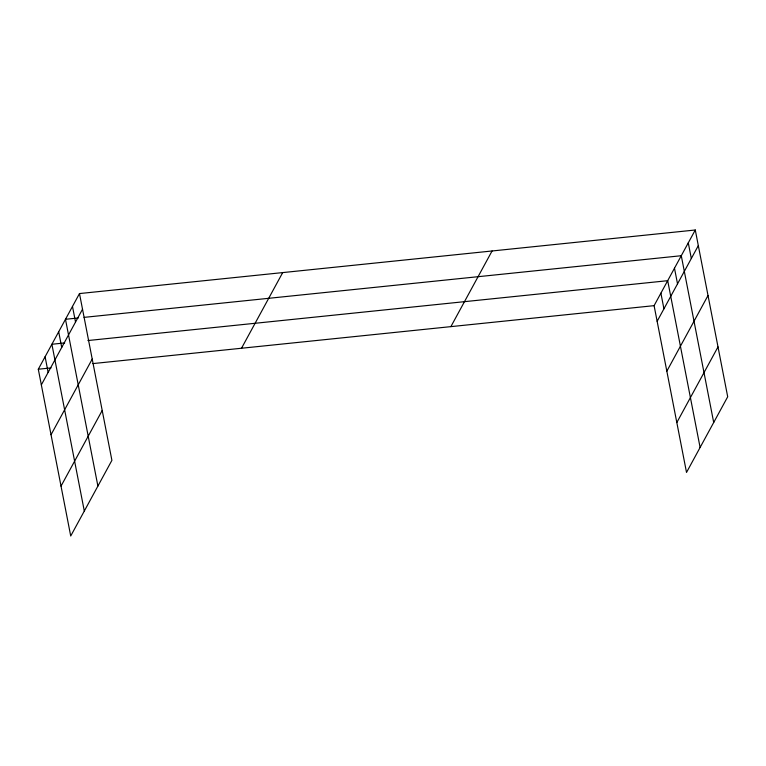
<?xml version="1.0" encoding="UTF-8"?>
<svg xmlns="http://www.w3.org/2000/svg" width="766" height="766" viewBox="0 0 766 766"><rect width="100%" height="100%" fill="white"/><g stroke="black" fill="none" stroke-linecap="round" stroke-linejoin="round"><path stroke-width="1.15" d="M79.482 293.57L111.903 460.347L70.721 535.999L38.3 369.231L79.482 293.57L695.279 230.001L727.7 396.769L686.518 472.43L654.097 305.653L695.279 230.001M41.345 384.867L82.527 309.215M51.035 434.743L92.217 359.091M61.021 486.132L102.204 410.471M241.51 348.252L282.702 272.591M450.887 326.632L492.069 250.98M657.142 321.299L698.324 245.637M666.832 371.175L708.014 295.513M676.818 422.554L718.01 346.902M78.256 317.976L65.483 319.298L97.895 486.065M84.059 317.373L681.28 255.72L713.701 422.497M64.66 342.948L51.887 344.26L84.308 511.037M87.889 340.544L667.693 280.691L700.105 447.459M38.3 369.231L51.073 367.91M92.877 363.591L654.097 305.653M688.28 242.86L691.325 258.506M674.482 268.205L677.527 283.851M660.895 293.177L663.93 308.813M72.483 306.429L75.528 322.074M58.685 331.774L61.73 347.419M45.098 356.745L48.134 372.391"/></g></svg>
